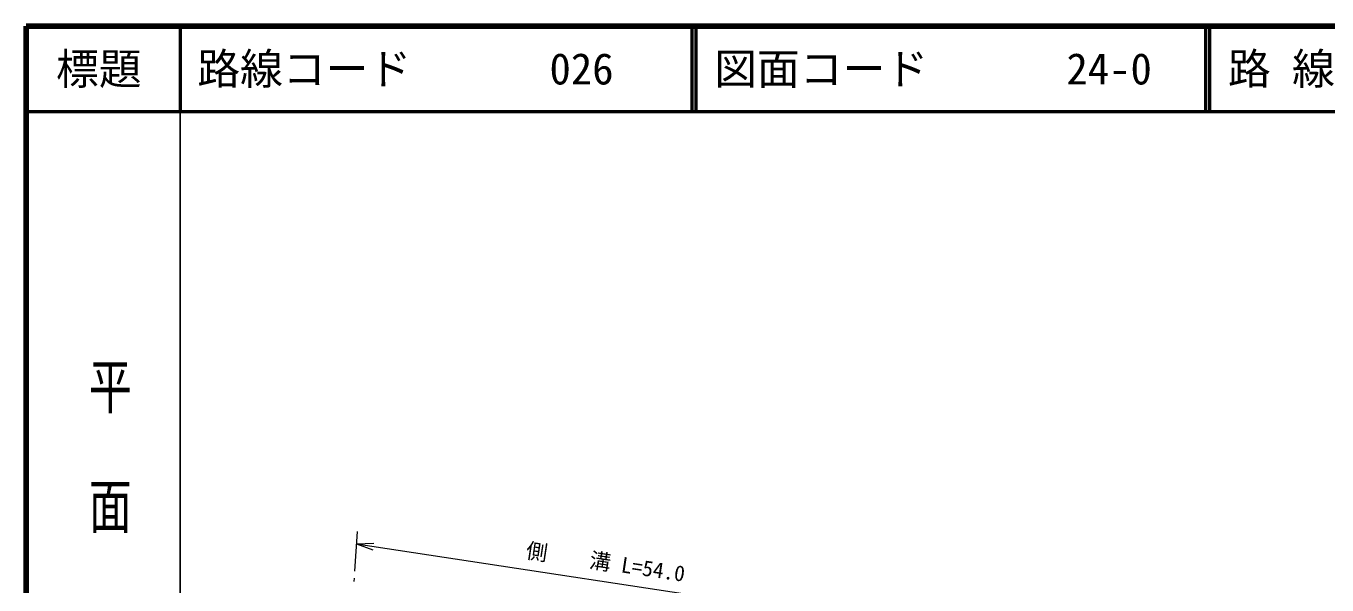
# Model space of a CAD drawing. Units: millimetres, scale not verified. Extents: x 40000 to 680000, y 20000 to 380000.
# Drawn here: x 40000 to 191952, y 314663 to 380000 of the extents above; entities that cross this region are included whole.
import ezdxf
from ezdxf.enums import TextEntityAlignment as Align

# ---------------------------------------------------------------- set-up
doc = ezdxf.new("R2010")
doc.units = ezdxf.units.MM
doc.header["$LTSCALE"] = 1000
for name, color, linetype, lineweight in [('M-BMK-HTXT', 7, 'Continuous', 13), ('M-STR-HTXT', 7, 'Continuous', 13), ('M-TTL', 2, 'Continuous', 140), ('M-TTL-BAND', 7, 'Continuous', 25), ('M-TTL-LINE', 7, 'Continuous', 50)]:
    doc.layers.add(name, color=color, linetype=linetype, lineweight=lineweight)
doc.layers.add('M-TTL-TXT', color=7, linetype='Continuous')
doc.styles.add('@ＭＳ ゴシック', font='')
doc.styles.add('ＭＳ ゴシック', font='')
doc.styles.get('@ＭＳ ゴシック').set_extended_font_data('@MS Gothic')
doc.styles.get('ＭＳ ゴシック').set_extended_font_data('MS Gothic')

msp = doc.modelspace()

# ---------------------------------------------------------------- linework, layer by layer
at = {"layer": 'M-BMK-HTXT'}
for p, q in [((78696, 320897), (78371, 316266)), ((78315, 315468), (78287, 315069))]:
    msp.add_line(p, q, dxfattribs=at)
at = {"layer": 'M-STR-HTXT'}
for q in [(80633, 319553), (134192, 311037), (80513, 318762)]:
    msp.add_line((78595, 319457), q, dxfattribs=at)
at = {"layer": 'M-TTL'}
for p, q in [((40000, 380000), (40000, 20000)), ((680000, 380000), (40000, 380000))]:
    msp.add_line(p, q, dxfattribs=at)
at = {"layer": 'M-TTL-BAND'}
msp.add_line((58000, 370000), (58000, 20000), dxfattribs=at)
at = {"layer": 'M-TTL-LINE'}
for p, q in [((58000, 380000), (58000, 370000)), ((117750, 380000), (117750, 370000)), ((118250, 380000), (118250, 370000)), ((177750, 380000), (177750, 370000)), ((178250, 380000), (178250, 370000)), ((40000, 370000), (680000, 370000))]:
    msp.add_line(p, q, dxfattribs=at)

# ---------------------------------------------------------------- texts
at = {"layer": 'M-STR-HTXT', "style": 'ＭＳ ゴシック'}
msp.add_text('側\u3000\u3000溝 L=54.0', height=1833, rotation=351.389, dxfattribs=at).set_placement((107472, 315893), align=Align.BOTTOM_CENTER)
at = {"layer": 'M-TTL-BAND', "style": '@ＭＳ ゴシック', "width": 1.4}
msp.add_text('平  面  図', height=3666, rotation=270, dxfattribs=at).set_placement((49777, 306475), align=Align.MIDDLE_RIGHT)
at = {"layer": 'M-TTL-TXT', "style": 'ＭＳ ゴシック'}
msp.add_text('標題', height=3666, dxfattribs=at).set_placement((48500, 375000), align=Align.MIDDLE_CENTER)
for s, p in [('路線コード', (60000, 375000)), ('図面コード', (120380, 375000)), ('路 線 名', (180380, 375000)), ('026', (101142, 375000)), ('24-0', (161521, 375000))]:
    msp.add_text(s, height=3666, dxfattribs=at).set_placement(p, align=Align.MIDDLE_LEFT)

doc.saveas('drawing.dxf')
